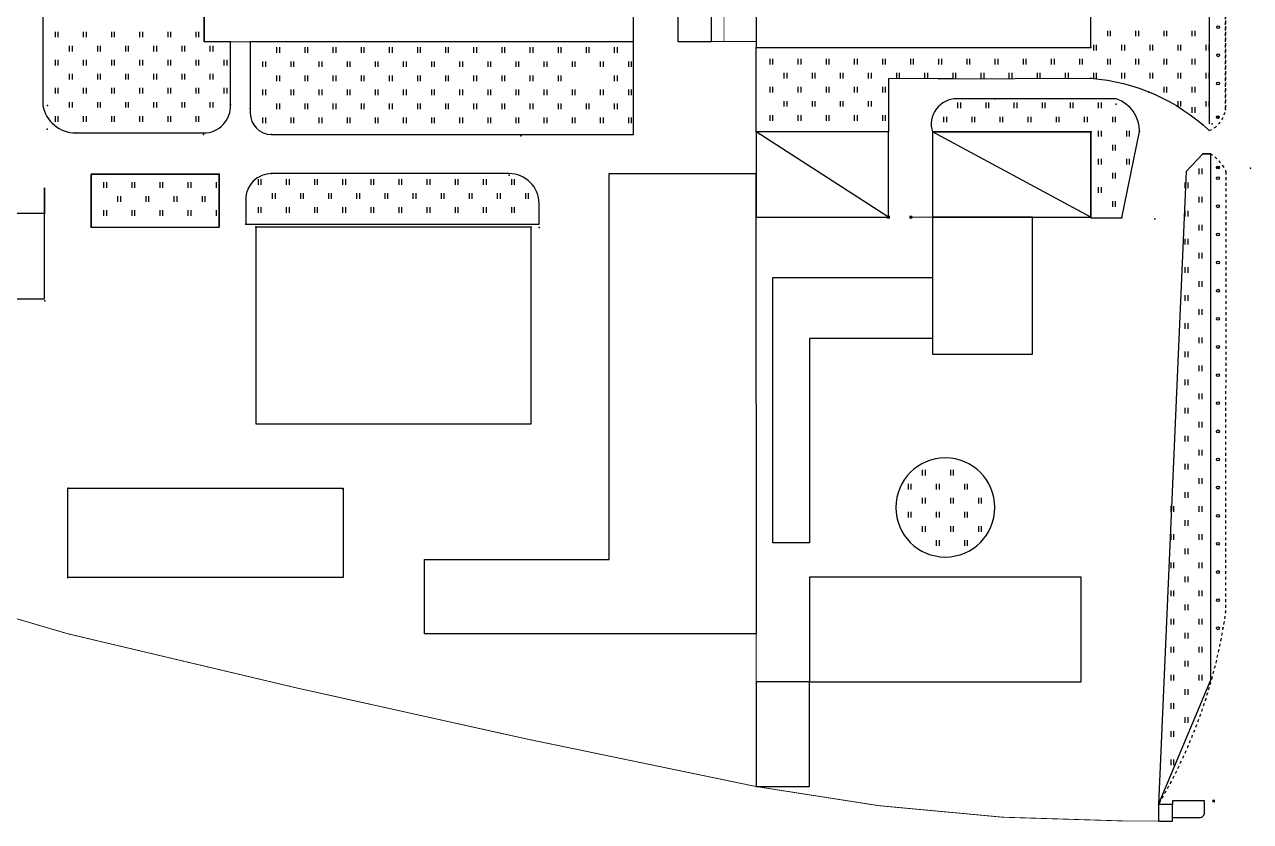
# Model space of a CAD drawing. Extents: x -992 to 2561, y -723 to 1492.
# Drawn here: x 1672.1 to 1889.9, y 533.9 to 675.5 of the extents above; entities that cross this region are included whole.
import ezdxf

# ---------------------------------------------------------------- set-up
doc = ezdxf.new("R2010")
doc.units = 0
doc.header["$LTSCALE"] = 0.5
doc.header["$PDSIZE"] = 0.2
doc.linetypes.add('X6', pattern=[2, 1, -1])
doc.layers.get('0').update_dxf_attribs({"linetype": 'CONTINUOUS'})
for name, color, linetype in [('DLSS', 4, 'CONTINUOUS'), ('JMD', 6, 'CONTINUOUS'), ('ZBTZ', 3, 'CONTINUOUS'), ('ZDH', 1, 'CONTINUOUS')]:
    doc.layers.add(name, color=color, linetype=linetype)
doc.linetypes.add('443', pattern='A,9.4,[169,AAA.SHX,S=1,R=0,X=0,Y=0.15],0.6', length=10)
doc.linetypes.add('445', pattern='A,8,-0.5,[147,AAA.SHX,S=1,R=0,X=0,Y=0],-1.5', length=10)

# ---------------------------------------------------------------- blocks, each defined once
blk = doc.blocks.new('gc170')
at = {"linetype": 'Continuous'}
blk.add_circle((0, 0), 0.5, dxfattribs=at)
blk = doc.blocks.new('gc121')
for p, q in [((-0.5, -1), (-0.5, 1)), ((0.5, -1), (0.5, 1))]:
    blk.add_line(p, q)
blk = doc.blocks.new('gc002')
at = {"const_width": 1}
blk.add_lwpolyline([(-0.5, 0), (0.5, 0)], dxfattribs=at)

msp = doc.modelspace()

# ---------------------------------------------------------------- linework, layer by layer
at = {"layer": 'DLSS', "linetype": 'X6', "flags": 128}
for points, elevation in [([(1882.6, 656.68), (1882.6, 656.68, 0.273932), (1885.49, 660.42), (1885.49, 697.38), (1885.49, 700.68), (1885.49, 751.22)], -8.92), ([(1882.88, 652.39), (1882.88, 652.52, -0.145193), (1885.56, 649.38)], -0.37), ([(1885.56, 649.38), (1885.48, 571.01, -0.097384), (1873.58, 536.92)], -0.22)]:
    msp.add_lwpolyline(points, format="xyb", dxfattribs=dict(at, elevation=elevation))
at = {"layer": 'DLSS', "linetype": 'X6', "elevation": -8.92, "flags": 128}
msp.add_lwpolyline([(1885.49, 751.22), (1885.49, 660.42)], dxfattribs=at)
at = {"layer": 'JMD', "linetype": 'Continuous'}
for p, q in [((1825.62, 641.29, -8.92), (1802.08, 656.43, -8.92)), ((1825.62, 641.29, -8.92), (1802.08, 656.43, -8.92)), ((1861.56, 641.29, -8.92), (1833.41, 656.43, -8.92)), ((1861.56, 641.29, -8.92), (1833.41, 656.43, -8.92))]:
    msp.add_line(p, q, dxfattribs=at)
at = {"layer": 'JMD', "linetype": 'Continuous', "flags": 128}
for points, elevation in [([(1788.15, 672.5), (1794.15, 672.5), (1794.15, 733.28), (1693.2, 733.28), (1693.2, 730.8), (1678.44, 730.79), (1678.44, 716.96), (1703.99, 716.96), (1703.99, 672.47), (1780.3, 672.5), (1780.3, 722.5), (1788.15, 722.5), (1788.15, 672.5), (1794.15, 672.5)], -8.93), ([(1743.14, 567.25), (1743.14, 580.45), (1775.96, 580.45), (1775.97, 649.02), (1802.05, 649.02), (1802.08, 567.25), (1743.14, 567.25)], -8.92), ([(1743.14, 567.25), (1743.14, 580.45), (1775.96, 580.45), (1775.97, 649.02), (1802.05, 649.02), (1802.08, 567.25), (1743.14, 567.25)], -8.92), ([(1833.41, 616.94), (1851.21, 616.94), (1851.21, 641.29), (1833.41, 641.29), (1833.41, 619.74), (1833.41, 616.94)], -8.92), ([(1833.41, 616.94), (1851.21, 616.94), (1851.21, 641.29), (1833.41, 641.29), (1833.41, 619.74), (1833.41, 616.94)], -8.92), ([(1805.05, 583.4), (1805.05, 630.55), (1833.41, 630.55), (1833.41, 619.74), (1811.57, 619.74), (1811.57, 583.4), (1805.05, 583.4)], -8.92), ([(1805.05, 583.4), (1805.05, 630.55), (1833.41, 630.55), (1833.41, 619.74), (1811.57, 619.74), (1811.57, 583.4), (1805.05, 583.4)], -8.92), ([(1802.08, 540.1), (1811.57, 540.1), (1811.57, 558.7), (1802.08, 558.7), (1802.08, 540.1)], -8.92), ([(1802.08, 540.1), (1811.57, 540.1), (1811.57, 558.7), (1802.08, 558.7), (1802.08, 540.1)], -8.92)]:
    msp.add_lwpolyline(points, dxfattribs=dict(at, elevation=elevation))
at = {"layer": 'JMD', "linetype": '443', "const_width": 0.15, "flags": 128}
for points, elevation in [([(1802.08, 672.5), (1794.15, 672.5), (1796.37, 672.5), (1796.37, 722.5)], -8.93), ([(1802.08, 672.5), (1794.15, 672.5), (1796.37, 672.5), (1796.37, 722.5)], -8.93), ([(1796.37, 672.5), (1802.08, 672.5), (1802.08, 649.02)], -8.93), ([(1796.37, 672.5), (1802.08, 672.5), (1802.08, 649.02)], -8.93), ([(1829.34, 641.29), (1833.41, 641.29)], -8.12), ([(1829.34, 641.29), (1833.41, 641.29)], -8.12), ([(1811.57, 558.7), (1802.08, 558.7), (1802.08, 567.25)], -8.92), ([(1811.57, 558.7), (1802.08, 558.7), (1802.08, 567.25)], -8.92), ([(1873.58, 533.96), (1868.02, 533.96)], -8.92), ([(1873.58, 533.96), (1868.02, 533.96)], -8.92)]:
    msp.add_lwpolyline(points, dxfattribs=dict(at, elevation=elevation))
at = {"layer": 'JMD', "linetype": 'Continuous', "elevation": -8.92, "flags": 128}
for points in [[(1802.08, 671.46), (1861.57, 671.46), (1861.58, 682.6), (1802.08, 682.6)], [(1802.08, 671.46), (1861.57, 671.46), (1861.58, 682.6), (1802.08, 682.6)], [(1802.08, 641.29), (1825.62, 641.29), (1825.62, 656.43), (1802.08, 656.43)], [(1802.08, 641.29), (1825.62, 641.29), (1825.62, 656.43), (1802.08, 656.43)], [(1833.41, 641.29), (1861.56, 641.29), (1861.56, 656.43), (1833.41, 656.43)], [(1833.41, 641.29), (1861.56, 641.29), (1861.56, 656.43), (1833.41, 656.43)], [(1615, 626.75), (1675.66, 626.75), (1675.66, 641.95), (1615, 641.95)], [(1615, 626.75), (1675.66, 626.75), (1675.66, 641.95), (1615, 641.95)], [(1713.19, 604.53), (1762.13, 604.53), (1762.13, 639.52), (1713.19, 639.52)], [(1713.19, 604.53), (1762.13, 604.53), (1762.13, 639.52), (1713.19, 639.52)], [(1679.77, 577.26), (1679.77, 593.12), (1728.72, 593.12), (1728.72, 577.26)], [(1679.77, 577.26), (1679.77, 593.12), (1728.72, 593.12), (1728.72, 577.26)], [(1811.57, 558.7), (1859.85, 558.7), (1859.85, 577.29), (1811.57, 577.29)], [(1811.57, 558.7), (1859.85, 558.7), (1859.85, 577.29), (1811.57, 577.29)], [(1873.58, 533.96), (1876.08, 533.96), (1876.08, 536.92), (1873.58, 536.92)], [(1873.58, 533.96), (1876.08, 533.96), (1876.08, 536.92), (1873.58, 536.92)]]:
    msp.add_lwpolyline(points, close=True, dxfattribs=at)
at = {"layer": 'JMD', "linetype": '443', "const_width": 0.15, "elevation": -8.92, "flags": 128}
msp.add_lwpolyline([(1868.02, 533.96, -0.046423), (1802.08, 540.1, -0.01053), (1679.77, 567.25, -0.06144), (1562.93, 612.26, -0.271655), (1503.24, 647.27)], format="xyb", dxfattribs=at)
msp.add_lwpolyline([(1868.02, 533.96, -0.046423), (1802.08, 540.1, -0.01053), (1679.77, 567.25, -0.06144), (1562.93, 612.26, -0.271655), (1503.24, 647.27)], format="xyb", dxfattribs=at)
at = {"layer": 'JMD', "linetype": '445', "elevation": -0.33, "flags": 128}
msp.add_lwpolyline([(1683.94, 639.52), (1683.94, 648.95), (1706.68, 648.95), (1706.68, 639.52)], dxfattribs=at)
msp.add_lwpolyline([(1683.94, 639.52), (1683.94, 648.95), (1706.68, 648.95), (1706.68, 639.52)], dxfattribs=at)
at = {"layer": 'JMD', "linetype": 'Continuous', "elevation": -10.77, "flags": 128}
msp.add_lwpolyline([(1876.08, 534.58), (1880.88, 534.58, 0.442315), (1881.74, 535.53), (1881.74, 537.54), (1876.08, 537.54), (1876.08, 536.92)], format="xyb", dxfattribs=at)
msp.add_lwpolyline([(1876.08, 534.58), (1880.88, 534.58, 0.442315), (1881.74, 535.53), (1881.74, 537.54), (1876.08, 537.54), (1876.08, 536.92)], format="xyb", dxfattribs=at)
at = {"layer": 'ZBTZ', "linetype": 'Continuous', "flags": 128}
for points, elevation in [([(1703.99, 716.96), (1678.44, 716.96), (1678.44, 730.01), (1678.44, 730.79), (1677.61, 730.8, 0.335512), (1675.34, 729.1), (1675.34, 661.13, 0.35865), (1681.2, 656.25), (1703.92, 656.25, 0.431623), (1708.68, 661.3), (1708.68, 672.47), (1703.99, 672.47)], -8.92), ([(1703.99, 716.96), (1678.44, 716.96), (1678.44, 730.01), (1678.44, 730.79), (1677.61, 730.8, 0.335512), (1675.34, 729.1), (1675.34, 661.13, 0.35865), (1681.2, 656.25), (1703.92, 656.25, 0.431623), (1708.68, 661.3), (1708.68, 672.47), (1703.99, 672.47)], -8.92), ([(1780.3, 672.5), (1712.2, 672.47), (1712.2, 659.79, 0.412158), (1715.98, 655.98), (1780.3, 655.98)], -8.92), ([(1780.3, 672.5), (1712.2, 672.47), (1712.2, 659.79, 0.412158), (1715.98, 655.98), (1780.3, 655.98)], -8.92), ([(1780.3, 672.5), (1712.2, 672.47), (1712.2, 659.79, 0.412158), (1715.98, 655.98), (1780.3, 655.98)], -8.92), ([(1780.3, 672.5), (1712.2, 672.47), (1712.2, 659.79, 0.412158), (1715.98, 655.98), (1780.3, 655.98)], -8.92), ([(1861.56, 641.14), (1867.06, 641.14), (1870.23, 656.52, 0.322702), (1866.04, 662.34), (1837.77, 662.34, 0.504757), (1833.41, 656.43), (1861.56, 656.43), (1861.56, 641.14)], -0.48), ([(1861.56, 641.14), (1867.06, 641.14), (1870.23, 656.52, 0.322702), (1866.04, 662.34), (1837.77, 662.34, 0.504757), (1833.41, 656.43), (1861.56, 656.43), (1861.56, 641.14)], -0.48), ([(1758.22, 649.02), (1715.98, 649.02, 0.414232), (1711.41, 644.44), (1711.41, 640.05), (1763.51, 640.05), (1763.51, 643.72, 0.414218)], -8.92), ([(1758.22, 649.02), (1715.98, 649.02, 0.414232), (1711.41, 644.44), (1711.41, 640.05), (1763.51, 640.05), (1763.51, 643.72, 0.414218)], -8.92), ([(1844.51, 589.69, 1), (1826.91, 589.69, 1)], -8.92), ([(1844.51, 589.69, 1), (1826.91, 589.69, 1)], -8.92)]:
    msp.add_lwpolyline(points, format="xyb", close=True, dxfattribs=dict(at, elevation=elevation))
for points, elevation in [([(1837.08, 665.92), (1825.62, 665.89), (1825.62, 656.43), (1802.08, 656.43), (1802.08, 671.46), (1861.57, 671.46), (1861.58, 682.6), (1844.08, 682.6), (1844.08, 688.55), (1862.88, 695.54), (1882.6, 695.54), (1882.6, 657.85)], -8.92), ([(1881.48, 652.52), (1878.5, 649.38), (1873.58, 536.92), (1882.88, 559.09), (1882.88, 652.39)], -0.22), ([(1881.48, 652.52), (1878.5, 649.38), (1873.58, 536.92), (1882.88, 559.09), (1882.88, 652.52)], -0.22)]:
    msp.add_lwpolyline(points, dxfattribs=dict(at, elevation=elevation))
at = {"layer": 'ZBTZ', "linetype": 'Continuous', "elevation": -8.92, "flags": 128}
msp.add_lwpolyline([(1834.59, 665.89), (1861.57, 665.96, -0.171383), (1882.6, 656.68)], format="xyb", dxfattribs=at)
at = {"layer": 'ZBTZ', "linetype": 'Continuous', "flags": 128}
for points, elevation in [([(1882.88, 652.52), (1881.48, 652.52), (1881.48, 652.52), (1882.88, 652.52)], -8.92), ([(1683.94, 639.52), (1706.68, 639.52), (1706.68, 648.95), (1683.94, 648.95), (1683.94, 639.52)], -0.33), ([(1683.94, 639.52), (1706.68, 639.52), (1706.68, 648.95), (1683.94, 648.95), (1683.94, 639.52)], -0.33), ([(1675.66, 641.95), (1675.66, 641.95), (1675.66, 646.52), (1675.66, 646.52)], -8.92), ([(1675.66, 641.95), (1675.66, 641.95), (1675.66, 646.52), (1675.66, 646.52)], -8.92)]:
    msp.add_lwpolyline(points, close=True, dxfattribs=dict(at, elevation=elevation))
at = {"layer": 'ZDH', "linetype": 'Continuous'}
for p in [(1802.08, 671.46, -1.65), (1802.08, 671.46, -1.65), (1802.08, 671.46, -1.65), (1802.08, 671.46, -1.65), (1861.57, 671.42, -0.58), (1834.59, 665.89, -0.39), (1834.59, 665.89, -0.39), (1861.57, 665.96, -0.46), (1861.57, 665.96, -0.46), (1844.56, 662.34, -0.42), (1844.56, 662.34, -0.42), (1871.87, 663.53, -0.46), (1871.87, 663.53, -0.46), (1676.17, 661.13, -1.22), (1676.17, 661.13, -1.22), (1676.17, 661.13, -1.22), (1676.17, 661.13, -1.22), (1708.68, 661.3, 0.45), (1708.68, 661.3, 0.45), (1708.68, 661.3, 0.45), (1708.68, 661.3, 0.45), (1712.2, 660.59, 0.08), (1712.2, 660.59, 0.08), (1712.2, 660.59, 0.08), (1712.2, 660.59, 0.08), (1866.04, 661.39, -0.47), (1866.04, 661.39, -0.47), (1885.49, 660.42, -0.24), (1885.49, 660.42, -0.24), (1884.14, 659.07, -0.35), (1884.14, 659.07, -0.35), (1676.14, 656.95, -1.8), (1676.14, 656.95, 1.08), (1676.14, 656.95, -1.8), (1676.14, 656.95, 1.08), (1676.14, 656.95, -1.8), (1676.14, 656.95, 1.08), (1676.14, 656.95, -1.8), (1676.14, 656.95, 1.08), (1681.2, 656.25, -1.35), (1681.2, 656.25, -1.35), (1681.2, 656.25, -1.35), (1681.2, 656.25, -1.35), (1703.92, 656, -0.28), (1703.92, 656, -0.28), (1703.92, 656, -0.28), (1703.92, 656, -0.28), (1716, 655.98, -0.37), (1716, 655.98, -0.37), (1716, 655.98, -0.37), (1716, 655.98, -0.37), (1760.28, 655.77, 0.02), (1760.28, 655.77, 0.02), (1760.28, 655.77, 0.02), (1760.28, 655.77, 0.02), (1861.64, 656.43, -0.41), (1861.64, 656.43, -0.41), (1870.23, 656.52, -0.45), (1870.23, 656.52, -0.45), (1881.38, 657.78, -0.33), (1881.38, 657.78, -0.33), (1883.12, 657.85, -0.27), (1883.12, 657.85, -0.27), (1881.48, 652.52, -0.42), (1881.48, 652.52, -0.42), (1882.88, 652.39, -0.37), (1882.88, 652.39, -0.37), (1884.15, 650.12, -1.46), (1884.15, 650.12, -1.46), (1885.56, 649.38, -0.22), (1885.56, 649.38, -0.22), (1889.93, 650.02, 1.08), (1706.68, 648.95, -0.33), (1706.68, 648.95, -0.33), (1715.98, 649.02, -0.35), (1715.98, 649.02, -0.35), (1758.22, 648.75, -0.33), (1758.22, 648.75, -0.33), (1675.66, 641.95, -0.25), (1675.66, 641.95, -0.25), (1861.56, 641.29, -0.06), (1861.56, 641.29, -0.06), (1867.06, 641.14, -0.48), (1867.06, 641.14, -0.48), (1872.95, 641, -0.05), (1872.95, 641, -0.05), (1683.94, 639.52, -0.33), (1683.94, 639.52, -0.33), (1711.41, 640.05, -0.4), (1711.41, 640.05, -0.4), (1713.19, 639.59, -0.31), (1713.19, 639.59, -0.31), (1762.13, 639.52, -0.58), (1762.13, 639.52, -0.58), (1763.51, 639.42, -0.58), (1763.51, 639.42, -0.58), (1675.71, 626.44, -0.36), (1675.71, 626.44, -0.36), (1679.86, 593.12, -0.32), (1679.86, 593.12, -0.32), (1728.72, 592.86, 1.23), (1728.72, 592.86, 1.23), (1679.77, 577.26, -0.31), (1679.77, 577.26, -0.31), (1885.48, 571.01, -1.02), (1885.48, 571.01, -1.02), (1885.04, 568.22, 0.16), (1885.04, 568.22, 0.16), (1883.39, 537.54, -0.93), (1883.39, 537.54, -0.93)]:
    msp.add_point(p, dxfattribs=at)

# ---------------------------------------------------------------- block references
at = {"layer": 'JMD', "linetype": 'Continuous', "xscale": 0.5, "yscale": 0.5, "zscale": 0.5}
for p in [(1825.62, 641.29, -9.72), (1825.62, 641.29, -9.72), (1829.59, 641.29, -8.12), (1829.59, 641.29, -8.12), (1883.39, 537.54, -0.93), (1883.39, 537.54, -0.93)]:
    msp.add_blockref('gc002', p, dxfattribs=at)
at = {"layer": 'ZBTZ', "linetype": 'Continuous', "xscale": 0.5, "yscale": 0.5}
for p in [(1677.84, 673.75, -8.92), (1677.84, 673.75, -8.92), (1677.84, 673.75, -8.92), (1682.84, 673.75, -8.92), (1682.84, 673.75, -8.92), (1682.84, 673.75, -8.92), (1687.84, 673.75, -8.92), (1687.84, 673.75, -8.92), (1687.84, 673.75, -8.92), (1692.84, 673.75, -8.92), (1692.84, 673.75, -8.92), (1692.84, 673.75, -8.92), (1697.84, 673.75, -8.92), (1697.84, 673.75, -8.92), (1697.84, 673.75, -8.92), (1702.84, 673.75, -8.92), (1702.84, 673.75, -8.92), (1702.84, 673.75, -8.92), (1864.83, 673.93, -8.92), (1864.83, 673.93, -8.92), (1869.83, 673.93, -8.92), (1869.83, 673.93, -8.92), (1874.83, 673.93, -8.92), (1874.83, 673.93, -8.92), (1879.83, 673.93, -8.92), (1879.83, 673.93, -8.92), (1680.34, 671.25, -8.92), (1680.34, 671.25, -8.92), (1680.34, 671.25, -8.92), (1685.34, 671.25, -8.92), (1685.34, 671.25, -8.92), (1685.34, 671.25, -8.92), (1690.34, 671.25, -8.92), (1690.34, 671.25, -8.92), (1690.34, 671.25, -8.92), (1695.34, 671.25, -8.92), (1695.34, 671.25, -8.92), (1695.34, 671.25, -8.92), (1700.34, 671.25, -8.92), (1700.34, 671.25, -8.92), (1700.34, 671.25, -8.92), (1705.34, 671.25, -8.92), (1705.34, 671.25, -8.92), (1705.34, 671.25, -8.92), (1717.2, 670.98, -8.92), (1717.2, 670.98, -8.92), (1717.2, 670.98, -8.92), (1717.2, 670.98, -8.92), (1722.2, 670.98, -8.92), (1722.2, 670.98, -8.92), (1722.2, 670.98, -8.92), (1722.2, 670.98, -8.92), (1727.2, 670.98, -8.92), (1727.2, 670.98, -8.92), (1727.2, 670.98, -8.92), (1727.2, 670.98, -8.92), (1732.2, 670.98, -8.92), (1732.2, 670.98, -8.92), (1732.2, 670.98, -8.92), (1732.2, 670.98, -8.92), (1737.2, 670.98, -8.92), (1737.2, 670.98, -8.92), (1737.2, 670.98, -8.92), (1737.2, 670.98, -8.92), (1742.2, 670.98, -8.92), (1742.2, 670.98, -8.92), (1742.2, 670.98, -8.92), (1742.2, 670.98, -8.92), (1747.2, 670.98, -8.92), (1747.2, 670.98, -8.92), (1747.2, 670.98, -8.92), (1747.2, 670.98, -8.92), (1752.2, 670.98, -8.92), (1752.2, 670.98, -8.92), (1752.2, 670.98, -8.92), (1752.2, 670.98, -8.92), (1757.2, 670.98, -8.92), (1757.2, 670.98, -8.92), (1757.2, 670.98, -8.92), (1757.2, 670.98, -8.92), (1762.2, 670.98, -8.92), (1762.2, 670.98, -8.92), (1762.2, 670.98, -8.92), (1762.2, 670.98, -8.92), (1767.2, 670.98, -8.92), (1767.2, 670.98, -8.92), (1767.2, 670.98, -8.92), (1767.2, 670.98, -8.92), (1772.2, 670.98, -8.92), (1772.2, 670.98, -8.92), (1772.2, 670.98, -8.92), (1772.2, 670.98, -8.92), (1777.2, 670.98, -8.92), (1777.2, 670.98, -8.92), (1777.2, 670.98, -8.92), (1777.2, 670.98, -8.92), (1862.33, 671.43, -8.92), (1862.33, 671.43, -8.92), (1867.33, 671.43, -8.92), (1867.33, 671.43, -8.92), (1872.33, 671.43, -8.92), (1872.33, 671.43, -8.92), (1877.33, 671.43, -8.92), (1877.33, 671.43, -8.92), (1882.33, 671.43, -8.92), (1882.33, 671.43, -8.92), (1677.84, 668.75, -8.92), (1677.84, 668.75, -8.92), (1677.84, 668.75, -8.92), (1682.84, 668.75, -8.92), (1682.84, 668.75, -8.92), (1682.84, 668.75, -8.92), (1687.84, 668.75, -8.92), (1687.84, 668.75, -8.92), (1687.84, 668.75, -8.92), (1692.84, 668.75, -8.92), (1692.84, 668.75, -8.92), (1692.84, 668.75, -8.92), (1697.84, 668.75, -8.92), (1697.84, 668.75, -8.92), (1697.84, 668.75, -8.92), (1702.84, 668.75, -8.92), (1702.84, 668.75, -8.92), (1702.84, 668.75, -8.92), (1707.84, 668.75, -8.92), (1707.84, 668.75, -8.92), (1707.84, 668.75, -8.92), (1714.7, 668.48, -8.92), (1714.7, 668.48, -8.92), (1714.7, 668.48, -8.92), (1714.7, 668.48, -8.92), (1719.7, 668.48, -8.92), (1719.7, 668.48, -8.92), (1719.7, 668.48, -8.92), (1719.7, 668.48, -8.92), (1724.7, 668.48, -8.92), (1724.7, 668.48, -8.92), (1724.7, 668.48, -8.92), (1724.7, 668.48, -8.92), (1729.7, 668.48, -8.92), (1729.7, 668.48, -8.92), (1729.7, 668.48, -8.92), (1729.7, 668.48, -8.92), (1734.7, 668.48, -8.92), (1734.7, 668.48, -8.92), (1734.7, 668.48, -8.92), (1734.7, 668.48, -8.92), (1739.7, 668.48, -8.92), (1739.7, 668.48, -8.92), (1739.7, 668.48, -8.92), (1739.7, 668.48, -8.92), (1744.7, 668.48, -8.92), (1744.7, 668.48, -8.92), (1744.7, 668.48, -8.92), (1744.7, 668.48, -8.92), (1749.7, 668.48, -8.92), (1749.7, 668.48, -8.92), (1749.7, 668.48, -8.92), (1749.7, 668.48, -8.92), (1754.7, 668.48, -8.92), (1754.7, 668.48, -8.92), (1754.7, 668.48, -8.92), (1754.7, 668.48, -8.92), (1759.7, 668.48, -8.92), (1759.7, 668.48, -8.92), (1759.7, 668.48, -8.92), (1759.7, 668.48, -8.92), (1764.7, 668.48, -8.92), (1764.7, 668.48, -8.92), (1764.7, 668.48, -8.92), (1764.7, 668.48, -8.92), (1769.7, 668.48, -8.92), (1769.7, 668.48, -8.92), (1769.7, 668.48, -8.92), (1769.7, 668.48, -8.92), (1774.7, 668.48, -8.92), (1774.7, 668.48, -8.92), (1774.7, 668.48, -8.92), (1774.7, 668.48, -8.92), (1779.7, 668.48, -8.92), (1779.7, 668.48, -8.92), (1779.7, 668.48, -8.92), (1779.7, 668.48, -8.92), (1804.83, 668.93, -8.92), (1804.83, 668.93, -8.92), (1809.83, 668.93, -8.92), (1809.83, 668.93, -8.92), (1814.83, 668.93, -8.92), (1814.83, 668.93, -8.92), (1819.83, 668.93, -8.92), (1819.83, 668.93, -8.92), (1824.83, 668.93, -8.92), (1824.83, 668.93, -8.92), (1829.83, 668.93, -8.92), (1829.83, 668.93, -8.92), (1834.83, 668.93, -8.92), (1834.83, 668.93, -8.92), (1839.83, 668.93, -8.92), (1839.83, 668.93, -8.92), (1844.83, 668.93, -8.92), (1844.83, 668.93, -8.92), (1849.83, 668.93, -8.92), (1849.83, 668.93, -8.92), (1854.83, 668.93, -8.92), (1854.83, 668.93, -8.92), (1859.83, 668.93, -8.92), (1859.83, 668.93, -8.92), (1864.83, 668.93, -8.92), (1864.83, 668.93, -8.92), (1869.83, 668.93, -8.92), (1869.83, 668.93, -8.92), (1874.83, 668.93, -8.92), (1874.83, 668.93, -8.92), (1879.83, 668.93, -8.92), (1879.83, 668.93, -8.92), (1680.34, 666.25, -8.92), (1680.34, 666.25, -8.92), (1680.34, 666.25, -8.92), (1685.34, 666.25, -8.92), (1685.34, 666.25, -8.92), (1685.34, 666.25, -8.92), (1690.34, 666.25, -8.92), (1690.34, 666.25, -8.92), (1690.34, 666.25, -8.92), (1695.34, 666.25, -8.92), (1695.34, 666.25, -8.92), (1695.34, 666.25, -8.92), (1700.34, 666.25, -8.92), (1700.34, 666.25, -8.92), (1700.34, 666.25, -8.92), (1705.34, 666.25, -8.92), (1705.34, 666.25, -8.92), (1705.34, 666.25, -8.92), (1807.33, 666.43, -8.92), (1807.33, 666.43, -8.92), (1812.33, 666.43, -8.92), (1812.33, 666.43, -8.92), (1817.33, 666.43, -8.92), (1817.33, 666.43, -8.92), (1822.33, 666.43, -8.92), (1822.33, 666.43, -8.92), (1827.33, 666.43, -8.92), (1827.33, 666.43, -8.92), (1832.33, 666.43, -8.92), (1832.33, 666.43, -8.92), (1837.33, 666.43, -8.92), (1837.33, 666.43, -8.92), (1842.33, 666.43, -8.92), (1842.33, 666.43, -8.92), (1847.33, 666.43, -8.92), (1847.33, 666.43, -8.92), (1852.33, 666.43, -8.92), (1852.33, 666.43, -8.92), (1857.33, 666.43, -8.92), (1857.33, 666.43, -8.92), (1862.33, 666.43, -8.92), (1862.33, 666.43, -8.92), (1867.33, 666.43, -8.92), (1867.33, 666.43, -8.92), (1872.33, 666.43, -8.92), (1872.33, 666.43, -8.92), (1877.33, 666.43, -8.92), (1877.33, 666.43, -8.92), (1882.33, 666.43, -8.92), (1882.33, 666.43, -8.92), (1717.2, 665.98, -8.92), (1717.2, 665.98, -8.92), (1717.2, 665.98, -8.92), (1717.2, 665.98, -8.92), (1722.2, 665.98, -8.92), (1722.2, 665.98, -8.92), (1722.2, 665.98, -8.92), (1722.2, 665.98, -8.92), (1727.2, 665.98, -8.92), (1727.2, 665.98, -8.92), (1727.2, 665.98, -8.92), (1727.2, 665.98, -8.92), (1732.2, 665.98, -8.92), (1732.2, 665.98, -8.92), (1732.2, 665.98, -8.92), (1732.2, 665.98, -8.92), (1737.2, 665.98, -8.92), (1737.2, 665.98, -8.92), (1737.2, 665.98, -8.92), (1737.2, 665.98, -8.92), (1742.2, 665.98, -8.92), (1742.2, 665.98, -8.92), (1742.2, 665.98, -8.92), (1742.2, 665.98, -8.92), (1747.2, 665.98, -8.92), (1747.2, 665.98, -8.92), (1747.2, 665.98, -8.92), (1747.2, 665.98, -8.92), (1752.2, 665.98, -8.92), (1752.2, 665.98, -8.92), (1752.2, 665.98, -8.92), (1752.2, 665.98, -8.92), (1757.2, 665.98, -8.92), (1757.2, 665.98, -8.92), (1757.2, 665.98, -8.92), (1757.2, 665.98, -8.92), (1762.2, 665.98, -8.92), (1762.2, 665.98, -8.92), (1762.2, 665.98, -8.92), (1762.2, 665.98, -8.92), (1767.2, 665.98, -8.92), (1767.2, 665.98, -8.92), (1767.2, 665.98, -8.92), (1767.2, 665.98, -8.92), (1777.2, 665.98, -8.92), (1777.2, 665.98, -8.92), (1777.2, 665.98, -8.92), (1777.2, 665.98, -8.92), (1804.83, 663.93, -8.92), (1804.83, 663.93, -8.92), (1809.83, 663.93, -8.92), (1809.83, 663.93, -8.92), (1814.83, 663.93, -8.92), (1814.83, 663.93, -8.92), (1819.83, 663.93, -8.92), (1819.83, 663.93, -8.92), (1824.83, 663.93, -8.92), (1824.83, 663.93, -8.92), (1874.83, 663.93, -8.92), (1874.83, 663.93, -8.92), (1879.83, 663.93, -8.92), (1879.83, 663.93, -8.92), (1677.84, 663.75, -8.92), (1677.84, 663.75, -8.92), (1677.84, 663.75, -8.92), (1682.84, 663.75, -8.92), (1682.84, 663.75, -8.92), (1682.84, 663.75, -8.92), (1687.84, 663.75, -8.92), (1687.84, 663.75, -8.92), (1687.84, 663.75, -8.92), (1692.84, 663.75, -8.92), (1692.84, 663.75, -8.92), (1692.84, 663.75, -8.92), (1697.84, 663.75, -8.92), (1697.84, 663.75, -8.92), (1697.84, 663.75, -8.92), (1702.84, 663.75, -8.92), (1702.84, 663.75, -8.92), (1702.84, 663.75, -8.92), (1707.84, 663.75, -8.92), (1707.84, 663.75, -8.92), (1707.84, 663.75, -8.92), (1714.7, 663.48, -8.92), (1714.7, 663.48, -8.92), (1714.7, 663.48, -8.92), (1714.7, 663.48, -8.92), (1719.7, 663.48, -8.92), (1719.7, 663.48, -8.92), (1719.7, 663.48, -8.92), (1719.7, 663.48, -8.92), (1724.7, 663.48, -8.92), (1724.7, 663.48, -8.92), (1724.7, 663.48, -8.92), (1724.7, 663.48, -8.92), (1729.7, 663.48, -8.92), (1729.7, 663.48, -8.92), (1729.7, 663.48, -8.92), (1729.7, 663.48, -8.92), (1734.7, 663.48, -8.92), (1734.7, 663.48, -8.92), (1734.7, 663.48, -8.92), (1734.7, 663.48, -8.92), (1739.7, 663.48, -8.92), (1739.7, 663.48, -8.92), (1739.7, 663.48, -8.92), (1739.7, 663.48, -8.92), (1744.7, 663.48, -8.92), (1744.7, 663.48, -8.92), (1744.7, 663.48, -8.92), (1744.7, 663.48, -8.92), (1749.7, 663.48, -8.92), (1749.7, 663.48, -8.92), (1749.7, 663.48, -8.92), (1749.7, 663.48, -8.92), (1754.7, 663.48, -8.92), (1754.7, 663.48, -8.92), (1754.7, 663.48, -8.92), (1754.7, 663.48, -8.92), (1759.7, 663.48, -8.92), (1759.7, 663.48, -8.92), (1759.7, 663.48, -8.92), (1759.7, 663.48, -8.92), (1764.7, 663.48, -8.92), (1764.7, 663.48, -8.92), (1764.7, 663.48, -8.92), (1764.7, 663.48, -8.92), (1769.7, 663.48, -8.92), (1769.7, 663.48, -8.92), (1769.7, 663.48, -8.92), (1769.7, 663.48, -8.92), (1774.7, 663.48, -8.92), (1774.7, 663.48, -8.92), (1774.7, 663.48, -8.92), (1774.7, 663.48, -8.92), (1779.7, 663.48, -8.92), (1779.7, 663.48, -8.92), (1779.7, 663.48, -8.92), (1779.7, 663.48, -8.92), (1680.34, 661.25, -8.92), (1680.34, 661.25, -8.92), (1680.34, 661.25, -8.92), (1685.34, 661.25, -8.92), (1685.34, 661.25, -8.92), (1685.34, 661.25, -8.92), (1690.34, 661.25, -8.92), (1690.34, 661.25, -8.92), (1690.34, 661.25, -8.92), (1695.34, 661.25, -8.92), (1695.34, 661.25, -8.92), (1695.34, 661.25, -8.92), (1700.34, 661.25, -8.92), (1700.34, 661.25, -8.92), (1700.34, 661.25, -8.92), (1705.34, 661.25, -8.92), (1705.34, 661.25, -8.92), (1705.34, 661.25, -8.92), (1717.2, 660.98, -8.92), (1717.2, 660.98, -8.92), (1717.2, 660.98, -8.92), (1717.2, 660.98, -8.92), (1722.2, 660.98, -8.92), (1722.2, 660.98, -8.92), (1722.2, 660.98, -8.92), (1722.2, 660.98, -8.92), (1727.2, 660.98, -8.92), (1727.2, 660.98, -8.92), (1727.2, 660.98, -8.92), (1727.2, 660.98, -8.92), (1732.2, 660.98, -8.92), (1732.2, 660.98, -8.92), (1732.2, 660.98, -8.92), (1732.2, 660.98, -8.92), (1737.2, 660.98, -8.92), (1737.2, 660.98, -8.92), (1737.2, 660.98, -8.92), (1737.2, 660.98, -8.92), (1742.2, 660.98, -8.92), (1742.2, 660.98, -8.92), (1742.2, 660.98, -8.92), (1742.2, 660.98, -8.92), (1747.2, 660.98, -8.92), (1747.2, 660.98, -8.92), (1747.2, 660.98, -8.92), (1747.2, 660.98, -8.92), (1752.2, 660.98, -8.92), (1752.2, 660.98, -8.92), (1752.2, 660.98, -8.92), (1752.2, 660.98, -8.92), (1757.2, 660.98, -8.92), (1757.2, 660.98, -8.92), (1757.2, 660.98, -8.92), (1757.2, 660.98, -8.92), (1762.2, 660.98, -8.92), (1762.2, 660.98, -8.92), (1762.2, 660.98, -8.92), (1762.2, 660.98, -8.92), (1767.2, 660.98, -8.92), (1767.2, 660.98, -8.92), (1767.2, 660.98, -8.92), (1767.2, 660.98, -8.92), (1772.2, 660.98, -8.92), (1772.2, 660.98, -8.92), (1772.2, 660.98, -8.92), (1772.2, 660.98, -8.92), (1777.2, 660.98, -8.92), (1777.2, 660.98, -8.92), (1777.2, 660.98, -8.92), (1777.2, 660.98, -8.92), (1807.33, 661.43, -8.92), (1807.33, 661.43, -8.92), (1812.33, 661.43, -8.92), (1812.33, 661.43, -8.92), (1817.33, 661.43, -8.92), (1817.33, 661.43, -8.92), (1822.33, 661.43, -8.92), (1822.33, 661.43, -8.92), (1838.2, 661.14, -8.92), (1838.2, 661.14, -8.92), (1843.2, 661.14, -8.92), (1843.2, 661.14, -8.92), (1848.2, 661.14, -8.92), (1848.2, 661.14, -8.92), (1853.2, 661.14, -8.92), (1853.2, 661.14, -8.92), (1858.2, 661.14, -8.92), (1858.2, 661.14, -8.92), (1863.2, 661.14, -8.92), (1863.2, 661.14, -8.92), (1877.33, 661.43, -8.92), (1877.33, 661.43, -8.92), (1879.83, 660.32, -8.92), (1879.83, 660.32, -8.92), (1882.33, 661.43, -8.92), (1882.33, 661.43, -8.92), (1677.84, 658.75, -8.92), (1677.84, 658.75, -8.92), (1677.84, 658.75, -8.92), (1682.84, 658.75, -8.92), (1682.84, 658.75, -8.92), (1682.84, 658.75, -8.92), (1687.84, 658.75, -8.92), (1687.84, 658.75, -8.92), (1687.84, 658.75, -8.92), (1692.84, 658.75, -8.92), (1692.84, 658.75, -8.92), (1692.84, 658.75, -8.92), (1697.84, 658.75, -8.92), (1697.84, 658.75, -8.92), (1697.84, 658.75, -8.92), (1702.84, 658.75, -8.92), (1702.84, 658.75, -8.92), (1702.84, 658.75, -8.92), (1714.7, 658.48, -8.92), (1714.7, 658.48, -8.92), (1714.7, 658.48, -8.92), (1714.7, 658.48, -8.92), (1719.7, 658.48, -8.92), (1719.7, 658.48, -8.92), (1719.7, 658.48, -8.92), (1719.7, 658.48, -8.92), (1724.7, 658.48, -8.92), (1724.7, 658.48, -8.92), (1724.7, 658.48, -8.92), (1724.7, 658.48, -8.92), (1729.7, 658.48, -8.92), (1729.7, 658.48, -8.92), (1729.7, 658.48, -8.92), (1729.7, 658.48, -8.92), (1734.7, 658.48, -8.92), (1734.7, 658.48, -8.92), (1734.7, 658.48, -8.92), (1734.7, 658.48, -8.92), (1739.7, 658.48, -8.92), (1739.7, 658.48, -8.92), (1739.7, 658.48, -8.92), (1739.7, 658.48, -8.92), (1744.7, 658.48, -8.92), (1744.7, 658.48, -8.92), (1744.7, 658.48, -8.92), (1744.7, 658.48, -8.92), (1749.7, 658.48, -8.92), (1749.7, 658.48, -8.92), (1749.7, 658.48, -8.92), (1749.7, 658.48, -8.92), (1754.7, 658.48, -8.92), (1754.7, 658.48, -8.92), (1754.7, 658.48, -8.92), (1754.7, 658.48, -8.92), (1759.7, 658.48, -8.92), (1759.7, 658.48, -8.92), (1759.7, 658.48, -8.92), (1759.7, 658.48, -8.92), (1764.7, 658.48, -8.92), (1764.7, 658.48, -8.92), (1764.7, 658.48, -8.92), (1764.7, 658.48, -8.92), (1769.7, 658.48, -8.92), (1769.7, 658.48, -8.92), (1769.7, 658.48, -8.92), (1769.7, 658.48, -8.92), (1774.7, 658.48, -8.92), (1774.7, 658.48, -8.92), (1774.7, 658.48, -8.92), (1774.7, 658.48, -8.92), (1779.7, 658.48, -8.92), (1779.7, 658.48, -8.92), (1779.7, 658.48, -8.92), (1779.7, 658.48, -8.92), (1804.83, 658.93, -8.92), (1804.83, 658.93, -8.92), (1809.83, 658.93, -8.92), (1809.83, 658.93, -8.92), (1814.83, 658.93, -8.92), (1814.83, 658.93, -8.92), (1819.83, 658.93, -8.92), (1819.83, 658.93, -8.92), (1824.83, 658.93, -8.92), (1824.83, 658.93, -8.92), (1835.7, 658.64, -8.92), (1835.7, 658.64, -8.92), (1840.7, 658.64, -8.92), (1840.7, 658.64, -8.92), (1845.7, 658.64, -8.92), (1845.7, 658.64, -8.92), (1850.7, 658.64, -8.92), (1850.7, 658.64, -8.92), (1855.7, 658.64, -8.92), (1855.7, 658.64, -8.92), (1860.7, 658.64, -8.92), (1860.7, 658.64, -8.92), (1865.7, 658.64, -8.92), (1865.7, 658.64, -8.92), (1863.2, 656.14, -8.92), (1863.2, 656.14, -8.92), (1868.2, 656.14, -8.92), (1868.2, 656.14, -8.92), (1865.7, 653.64, -8.92), (1865.7, 653.64, -8.92), (1863.2, 651.14, -8.92), (1863.2, 651.14, -8.92), (1868.2, 651.14, -8.92), (1868.2, 651.14, -8.92), (1881.08, 649.42, -8.92), (1881.08, 649.42, -8.92), (1686.44, 647.02, -8.92), (1686.44, 647.02, -8.92), (1691.44, 647.02, -8.92), (1691.44, 647.02, -8.92), (1696.44, 647.02, -8.92), (1696.44, 647.02, -8.92), (1701.44, 647.02, -8.92), (1701.44, 647.02, -8.92), (1706.44, 647.02, -8.92), (1706.44, 647.02, -8.92), (1713.91, 647.55, -8.92), (1713.91, 647.55, -8.92), (1718.91, 647.55, -8.92), (1718.91, 647.55, -8.92), (1723.91, 647.55, -8.92), (1723.91, 647.55, -8.92), (1728.91, 647.55, -8.92), (1728.91, 647.55, -8.92), (1733.91, 647.55, -8.92), (1733.91, 647.55, -8.92), (1738.91, 647.55, -8.92), (1738.91, 647.55, -8.92), (1743.91, 647.55, -8.92), (1743.91, 647.55, -8.92), (1748.91, 647.55, -8.92), (1748.91, 647.55, -8.92), (1753.91, 647.55, -8.92), (1753.91, 647.55, -8.92), (1758.91, 647.55, -8.92), (1758.91, 647.55, -8.92), (1865.7, 648.64, -8.92), (1865.7, 648.64, -8.92), (1878.58, 646.92, -8.92), (1878.58, 646.92, -8.92), (1688.94, 644.52, -8.92), (1688.94, 644.52, -8.92), (1693.94, 644.52, -8.92), (1693.94, 644.52, -8.92), (1698.94, 644.52, -8.92), (1698.94, 644.52, -8.92), (1703.94, 644.52, -8.92), (1703.94, 644.52, -8.92), (1716.41, 645.05, -8.92), (1716.41, 645.05, -8.92), (1721.41, 645.05, -8.92), (1721.41, 645.05, -8.92), (1726.41, 645.05, -8.92), (1726.41, 645.05, -8.92), (1731.41, 645.05, -8.92), (1731.41, 645.05, -8.92), (1736.41, 645.05, -8.92), (1736.41, 645.05, -8.92), (1741.41, 645.05, -8.92), (1741.41, 645.05, -8.92), (1746.41, 645.05, -8.92), (1746.41, 645.05, -8.92), (1751.41, 645.05, -8.92), (1751.41, 645.05, -8.92), (1756.41, 645.05, -8.92), (1756.41, 645.05, -8.92), (1761.41, 645.05, -8.92), (1761.41, 645.05, -8.92), (1863.2, 646.14, -8.92), (1863.2, 646.14, -8.92), (1881.08, 644.42, -8.92), (1881.08, 644.42, -8.92), (1713.91, 642.55, -8.92), (1713.91, 642.55, -8.92), (1718.91, 642.55, -8.92), (1718.91, 642.55, -8.92), (1723.91, 642.55, -8.92), (1723.91, 642.55, -8.92), (1728.91, 642.55, -8.92), (1728.91, 642.55, -8.92), (1733.91, 642.55, -8.92), (1733.91, 642.55, -8.92), (1738.91, 642.55, -8.92), (1738.91, 642.55, -8.92), (1743.91, 642.55, -8.92), (1743.91, 642.55, -8.92), (1748.91, 642.55, -8.92), (1748.91, 642.55, -8.92), (1753.91, 642.55, -8.92), (1753.91, 642.55, -8.92), (1758.91, 642.55, -8.92), (1758.91, 642.55, -8.92), (1865.7, 643.64, -8.92), (1865.7, 643.64, -8.92), (1686.44, 642.02, -8.92), (1686.44, 642.02, -8.92), (1691.44, 642.02, -8.92), (1691.44, 642.02, -8.92), (1696.44, 642.02, -8.92), (1696.44, 642.02, -8.92), (1701.44, 642.02, -8.92), (1701.44, 642.02, -8.92), (1706.44, 642.02, -8.92), (1706.44, 642.02, -8.92), (1878.58, 641.92, -8.92), (1878.58, 641.92, -8.92), (1881.08, 639.42, -8.92), (1881.08, 639.42, -8.92), (1878.58, 636.92, -8.92), (1878.58, 636.92, -8.92), (1881.08, 634.42, -8.92), (1881.08, 634.42, -8.92), (1878.58, 631.92, -8.92), (1878.58, 631.92, -8.92), (1881.08, 629.42, -8.92), (1881.08, 629.42, -8.92), (1878.58, 626.92, -8.92), (1878.58, 626.92, -8.92), (1881.08, 624.42, -8.92), (1881.08, 624.42, -8.92), (1878.58, 621.92, -8.92), (1878.58, 621.92, -8.92), (1881.08, 619.42, -8.92), (1881.08, 619.42, -8.92), (1878.58, 616.92, -8.92), (1878.58, 616.92, -8.92), (1881.08, 614.42, -8.92), (1881.08, 614.42, -8.92), (1878.58, 611.92, -8.92), (1878.58, 611.92, -8.92), (1881.08, 609.42, -8.92), (1881.08, 609.42, -8.92), (1878.58, 606.92, -8.92), (1878.58, 606.92, -8.92), (1881.08, 604.42, -8.92), (1881.08, 604.42, -8.92), (1878.58, 601.92, -8.92), (1878.58, 601.92, -8.92), (1881.08, 599.42, -8.92), (1881.08, 599.42, -8.92), (1878.58, 596.92, -8.92), (1878.58, 596.92, -8.92), (1831.91, 595.89, -8.92), (1831.91, 595.89, -8.92), (1836.91, 595.89, -8.92), (1836.91, 595.89, -8.92), (1881.08, 594.42, -8.92), (1881.08, 594.42, -8.92), (1829.41, 593.39, -8.92), (1829.41, 593.39, -8.92), (1834.41, 593.39, -8.92), (1834.41, 593.39, -8.92), (1839.41, 593.39, -8.92), (1839.41, 593.39, -8.92), (1831.91, 590.89, -8.92), (1831.91, 590.89, -8.92), (1836.91, 590.89, -8.92), (1836.91, 590.89, -8.92), (1841.91, 590.89, -8.92), (1841.91, 590.89, -8.92), (1878.58, 591.92, -8.92), (1878.58, 591.92, -8.92), (1829.41, 588.39, -8.92), (1829.41, 588.39, -8.92), (1834.41, 588.39, -8.92), (1834.41, 588.39, -8.92), (1839.41, 588.39, -8.92), (1839.41, 588.39, -8.92), (1876.08, 589.42, -8.92), (1876.08, 589.42, -8.92), (1881.08, 589.42, -8.92), (1881.08, 589.42, -8.92), (1831.91, 585.89, -8.92), (1831.91, 585.89, -8.92), (1836.91, 585.89, -8.92), (1836.91, 585.89, -8.92), (1841.91, 585.89, -8.92), (1841.91, 585.89, -8.92), (1878.58, 586.92, -8.92), (1878.58, 586.92, -8.92), (1834.41, 583.39, -8.92), (1834.41, 583.39, -8.92), (1839.41, 583.39, -8.92), (1839.41, 583.39, -8.92), (1876.08, 584.42, -8.92), (1876.08, 584.42, -8.92), (1881.08, 584.42, -8.92), (1881.08, 584.42, -8.92), (1878.58, 581.92, -8.92), (1878.58, 581.92, -8.92), (1876.08, 579.42, -8.92), (1876.08, 579.42, -8.92), (1881.08, 579.42, -8.92), (1881.08, 579.42, -8.92), (1878.58, 576.92, -8.92), (1878.58, 576.92, -8.92), (1876.08, 574.42, -8.92), (1876.08, 574.42, -8.92), (1881.08, 574.42, -8.92), (1881.08, 574.42, -8.92), (1878.58, 571.92, -8.92), (1878.58, 571.92, -8.92), (1876.08, 569.42, -8.92), (1876.08, 569.42, -8.92), (1881.08, 569.42, -8.92), (1881.08, 569.42, -8.92), (1878.58, 566.92, -8.92), (1878.58, 566.92, -8.92), (1876.08, 564.42, -8.92), (1876.08, 564.42, -8.92), (1881.08, 564.42, -8.92), (1881.08, 564.42, -8.92), (1878.58, 561.92, -8.92), (1878.58, 561.92, -8.92), (1876.08, 559.42, -8.92), (1876.08, 559.42, -8.92), (1881.08, 559.42, -8.92), (1881.08, 559.42, -8.92), (1878.58, 556.92, -8.92), (1878.58, 556.92, -8.92), (1876.08, 554.42, -8.92), (1876.08, 554.42, -8.92), (1878.58, 551.92, -8.92), (1878.58, 551.92, -8.92), (1876.08, 549.42, -8.92), (1876.08, 549.42, -8.92), (1876.08, 544.42, -8.92), (1876.08, 544.42, -8.92)]:
    msp.add_blockref('gc121', p, dxfattribs=at)
at = {"layer": 'ZBTZ', "linetype": 'Continuous'}
for p, xscale, yscale, rotation in [((1884.19, 675.05, -8.92), 0.5000000000002864, 0.5000000000002864, 269.8264445068837), ((1884.19, 675.05, -8.92), 0.5000000000002864, 0.5000000000002864, 269.8264445068837), ((1884.18, 670.05, -8.92), 0.5000000000002864, 0.5000000000002864, 269.8264445068837), ((1884.18, 670.05, -8.92), 0.5000000000002864, 0.5000000000002864, 269.8264445068837), ((1884.16, 665.05, -8.92), 0.5000000000002864, 0.5000000000002864, 269.8264445068837), ((1884.16, 665.05, -8.92), 0.5000000000002864, 0.5000000000002864, 269.8264445068837), ((1884.14, 659.07, -8.92), 0.5000000000002864, 0.5000000000002864, 269.8264445068837), ((1884.14, 659.07, -8.92), 0.5000000000002864, 0.5000000000002864, 269.8264445068837), ((1884.15, 650.12, -8.92), 0.5, 0.5, 90), ((1884.15, 650.12, -8.92), 0.5, 0.5, 90), ((1884.15, 648.22, -8.92), 0.5, 0.5, 90), ((1884.15, 648.22, -8.92), 0.5, 0.5, 90), ((1884.15, 643.22, -8.92), 0.5, 0.5, 90), ((1884.15, 643.22, -8.92), 0.5, 0.5, 90), ((1884.15, 638.22, -8.92), 0.5, 0.5, 90), ((1884.15, 638.22, -8.92), 0.5, 0.5, 90), ((1884.15, 633.22, -8.92), 0.5, 0.5, 90), ((1884.15, 633.22, -8.92), 0.5, 0.5, 90), ((1884.15, 628.22, -8.92), 0.5, 0.5, 90), ((1884.15, 628.22, -8.92), 0.5, 0.5, 90), ((1884.15, 623.22, -8.92), 0.5, 0.5, 90), ((1884.15, 623.22, -8.92), 0.5, 0.5, 90), ((1884.15, 618.22, -8.92), 0.5, 0.5, 90), ((1884.15, 618.22, -8.92), 0.5, 0.5, 90), ((1884.15, 613.22, -8.92), 0.5, 0.5, 90), ((1884.15, 613.22, -8.92), 0.5, 0.5, 90), ((1884.15, 608.22, -8.92), 0.5, 0.5, 90), ((1884.15, 608.22, -8.92), 0.5, 0.5, 90), ((1884.15, 603.22, -8.92), 0.5, 0.5, 90), ((1884.15, 603.22, -8.92), 0.5, 0.5, 90), ((1884.15, 598.22, -8.92), 0.5, 0.5, 90), ((1884.15, 598.22, -8.92), 0.5, 0.5, 90), ((1884.15, 593.22, -8.92), 0.5, 0.5, 90), ((1884.15, 593.22, -8.92), 0.5, 0.5, 90), ((1884.15, 588.22, -8.92), 0.5, 0.5, 90), ((1884.15, 588.22, -8.92), 0.5, 0.5, 90), ((1884.15, 583.22, -8.92), 0.5, 0.5, 90), ((1884.15, 583.22, -8.92), 0.5, 0.5, 90), ((1884.15, 578.22, -8.92), 0.5, 0.5, 90), ((1884.15, 578.22, -8.92), 0.5, 0.5, 90), ((1884.15, 573.22, -8.92), 0.5, 0.5, 90), ((1884.15, 573.22, -8.92), 0.5, 0.5, 90), ((1884.15, 568.22, -8.92), 0.5, 0.5, 90), ((1884.15, 568.22, -8.92), 0.5, 0.5, 90)]:
    msp.add_blockref('gc170', p, dxfattribs=dict(at, xscale=xscale, yscale=yscale, rotation=rotation))

doc.saveas('drawing.dxf')
